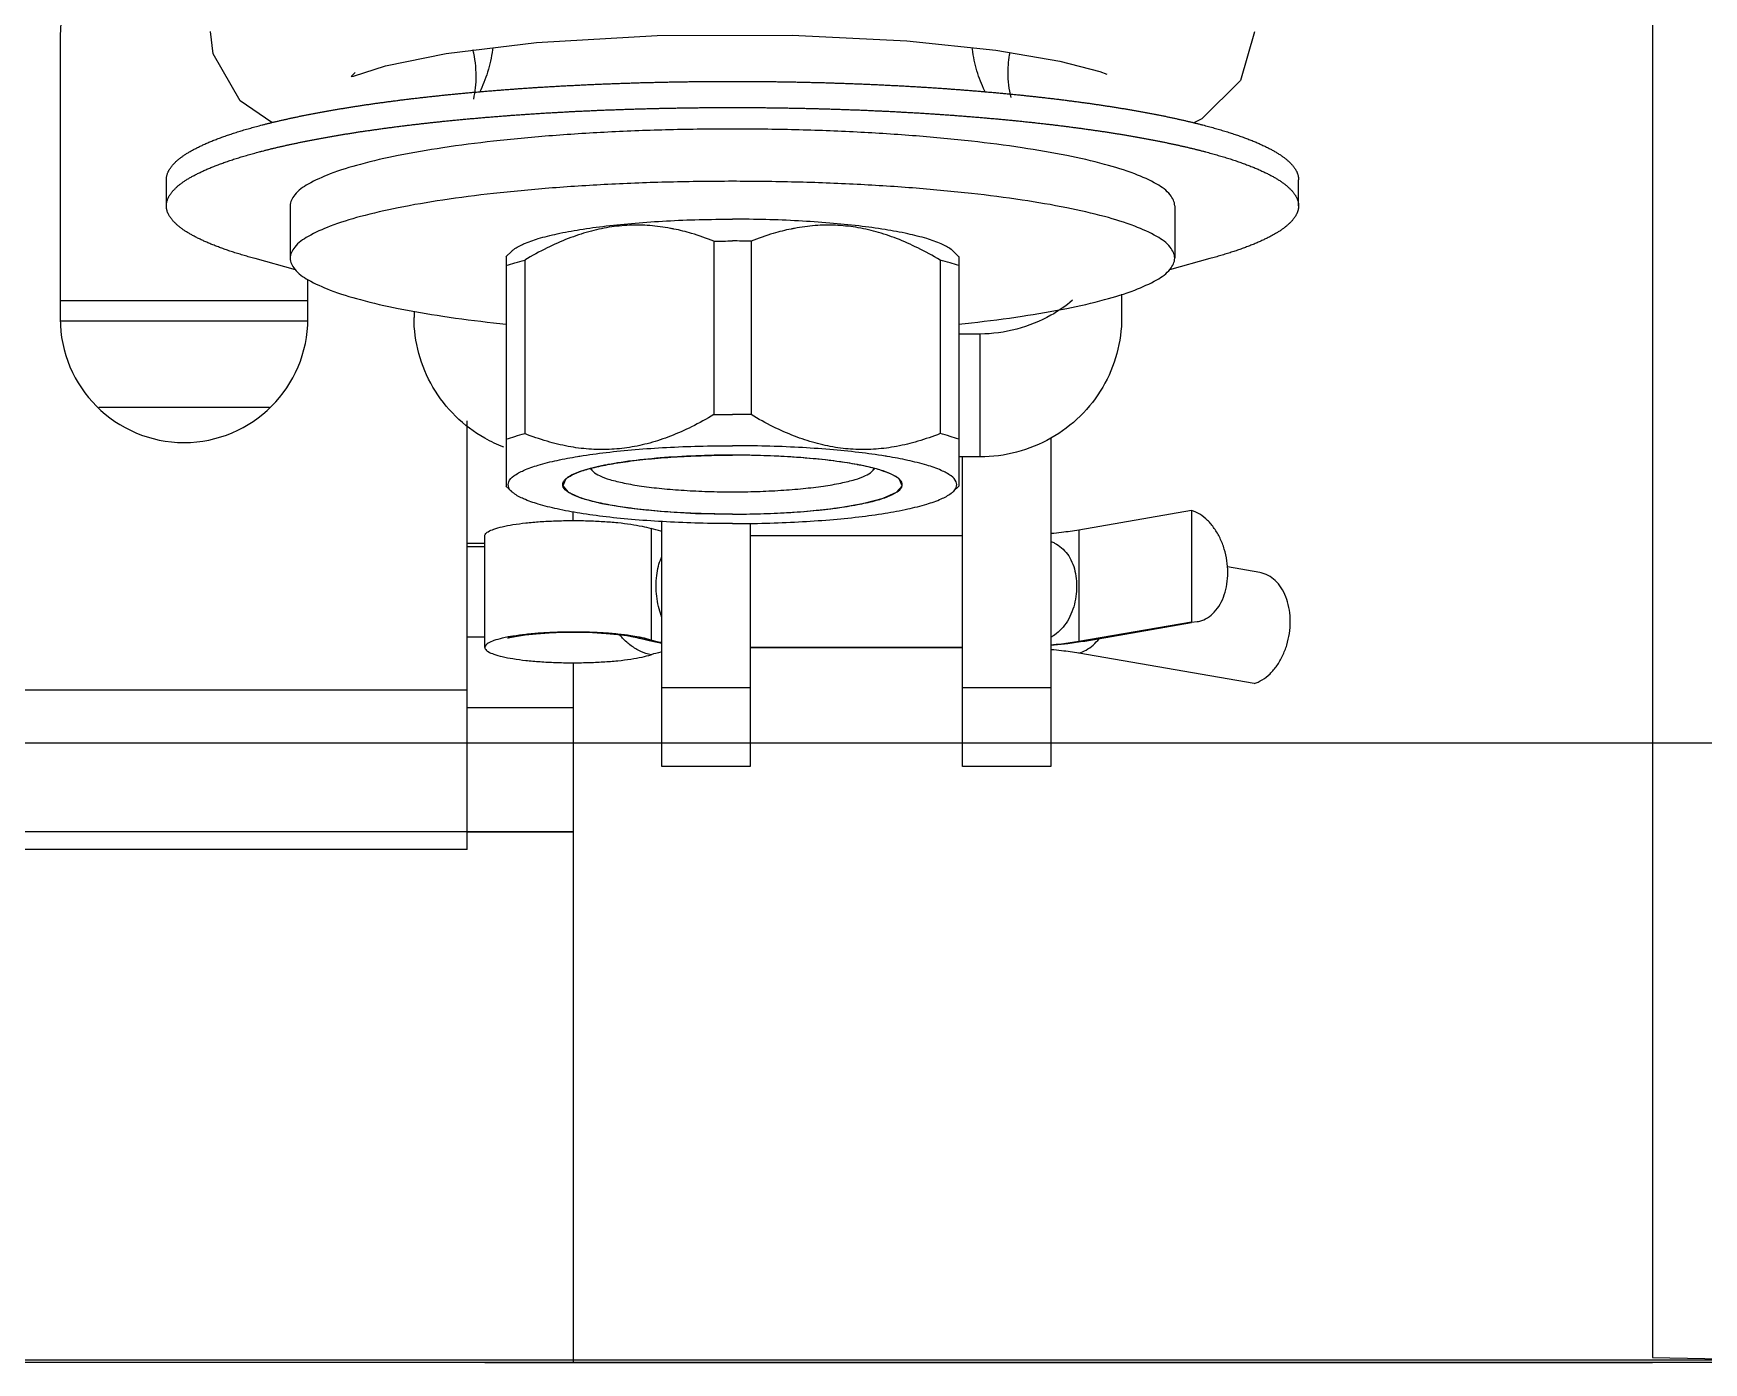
# Model space of a CAD drawing. Header units: millimetres. Extents: x 21899 to 38731, y -5425 to 3612.
# Drawn here: x 34169.64 to 34216.84, y -5410.47 to -5372.9 of the extents above; entities that cross this region are included whole.
import ezdxf

# ---------------------------------------------------------------- set-up
doc = ezdxf.new("R2010")
doc.units = ezdxf.units.MM

msp = doc.modelspace()

# ---------------------------------------------------------------- linework, layer by layer
at = {"color": 7, "linetype": 'Continuous'}
for p, q in [((34215.396, -2795.664), (34215.396, -5410.326)), ((34204.146, -5372.857), (34203.757, -5374.238)), ((34181.302, -5373.475), (34183.861, -5373.166)), ((34194.323, -5373.115), (34196.844, -5373.38)), ((34199.775, -5373.986), (34199.979, -5374.059)), ((34203.757, -5374.238), (34202.666, -5375.321)), ((34176.376, -5375.424), (34175.487, -5374.813)), ((34202.666, -5375.321), (34202.434, -5375.428)), ((34173.396, -5377.777), (34173.396, -5377.039)), ((34205.396, -5377.777), (34205.396, -5377.039)), ((34176.896, -5377.778), (34176.896, -5379.256)), ((34201.896, -5377.778), (34201.896, -5379.256)), ((34188.871, -5378.775), (34188.871, -5383.679)), ((34189.922, -5378.775), (34189.922, -5383.679)), ((34177.045, -5379.582), (34175.902, -5379.27)), ((34183.156, -5379.062), (34182.995, -5379.217)), ((34183.002, -5379.211), (34183.002, -5385.702)), ((34183.527, -5379.31), (34183.527, -5384.215)), ((34195.265, -5379.31), (34195.265, -5384.215)), ((34195.637, -5379.062), (34195.797, -5379.217)), ((34195.791, -5379.211), (34195.791, -5385.702)), ((34202.891, -5379.27), (34201.748, -5379.582)), ((34200.396, -5380.275), (34200.396, -5380.934)), ((34177.396, -5380.467), (34170.396, -5380.467)), ((34180.396, -5380.755), (34180.396, -5380.934)), ((34196.396, -5381.4), (34195.791, -5381.4)), ((34198.396, -5384.345), (34198.396, -5393.62)), ((34196.396, -5384.873), (34195.791, -5384.873)), ((34195.896, -5393.62), (34195.896, -5384.873)), ((34185.459, -5385.287), (34185.372, -5385.203)), ((34193.334, -5385.287), (34193.42, -5385.203)), ((34182.995, -5385.696), (34183.156, -5385.851)), ((34195.797, -5385.696), (34195.637, -5385.851)), ((34184.896, -5386.672), (34184.896, -5386.429)), ((34202.369, -5386.388), (34199.187, -5386.94)), ((34202.369, -5386.388), (34202.369, -5389.539)), ((34187.396, -5393.62), (34187.396, -5386.7)), ((34189.896, -5386.751), (34189.896, -5393.62)), ((34182.396, -5387.417), (34181.896, -5387.417)), ((34182.396, -5390.256), (34182.396, -5387.105)), ((34195.896, -5387.1), (34189.896, -5387.1)), ((34204.301, -5388.14), (34203.383, -5387.981)), ((34202.369, -5389.539), (34199.187, -5390.092)), ((34199.351, -5390.081), (34202.372, -5389.556)), ((34202.369, -5389.539), (34202.533, -5389.528)), ((34187.042, -5390.074), (34186.743, -5389.992)), ((34187.396, -5390.142), (34187.042, -5390.074)), ((34195.896, -5390.256), (34189.896, -5390.256)), ((34189.896, -5390.261), (34195.896, -5390.261)), ((34184.896, -5390.691), (34184.896, -5410.467)), ((34204.137, -5391.281), (34199.187, -5390.421)), ((34184.896, -5391.967), (34181.896, -5391.967)), ((34253.901, -5392.967), (31259.901, -5392.967)), ((34184.896, -5392.967), (34076.896, -5392.967)), ((34189.896, -5393.62), (34187.396, -5393.62)), ((34198.396, -5393.62), (34195.896, -5393.62)), ((34184.896, -5395.467), (34159.896, -5395.467)), ((34181.896, -5395.467), (34184.896, -5395.467)), ((30976.433, -5410.391), (34576.433, -5410.391)), ((34184.896, -5410.467), (34159.896, -5410.467)), ((34182.396, -5410.467), (34215.396, -5410.467)), ((34215.396, -5410.326), (34221.049, -5410.425))]:
    msp.add_line(p, q, dxfattribs=at)
at = {"color": 3, "linetype": 'Continuous'}
for p, q in [((34170.396, -5372.967), (34170.396, -5380.967)), ((34177.396, -5380.967), (34177.396, -5379.862)), ((34181.896, -5395.967), (34181.896, -5383.853)), ((34181.896, -5395.967), (34161.896, -5395.967))]:
    msp.add_line(p, q, dxfattribs=at)
at = {"color": 9, "linetype": 'Continuous'}
for p, q in [((34177.386, -5381.041), (34170.407, -5381.041)), ((34196.396, -5384.873), (34196.396, -5381.4)), ((34176.307, -5383.476), (34171.486, -5383.476)), ((34187.095, -5386.898), (34187.095, -5390.05)), ((34199.187, -5386.94), (34199.187, -5390.092)), ((34182.396, -5387.321), (34181.896, -5387.321)), ((34182.396, -5389.967), (34181.896, -5389.967)), ((34199.187, -5390.092), (34199.351, -5390.081)), ((34181.896, -5391.467), (34161.896, -5391.467)), ((34189.896, -5391.396), (34187.396, -5391.396)), ((34198.396, -5391.396), (34195.896, -5391.396))]:
    msp.add_line(p, q, dxfattribs=at)
at = {"color": 2, "linetype": 'Continuous'}
for p, q in [((34185.872, -5385.091), (34185.859, -5385.094)), ((34186.456, -5384.998), (34186.351, -5385.013)), ((34187.119, -5384.923), (34187.004, -5384.934)), ((34187.843, -5384.868), (34187.724, -5384.876)), ((34188.61, -5384.835), (34188.489, -5384.838)), ((34190.188, -5384.835), (34190.067, -5384.832)), ((34190.959, -5384.869), (34190.838, -5384.862)), ((34191.686, -5384.924), (34191.57, -5384.914)), ((34192.35, -5385), (34192.243, -5384.986)), ((34192.934, -5385.094), (34192.92, -5385.091)), ((34184.746, -5385.45), (34184.737, -5385.457)), ((34185.006, -5385.32), (34184.996, -5385.324)), ((34185.385, -5385.199), (34185.372, -5385.203)), ((34193.421, -5385.203), (34193.408, -5385.199)), ((34193.797, -5385.324), (34193.787, -5385.32)), ((34194.056, -5385.457), (34194.046, -5385.45))]:
    msp.add_line(p, q, dxfattribs=at)
msp.add_line((34251.901, -5410.467), (31261.901, -5410.467))
at = {"color": 7, "linetype": 'Continuous'}
for points in [[(34175.487, -5374.813), (34174.722, -5373.48), (34174.646, -5372.852)], [(34182.619, -5373.316), (34182.612, -5373.368), (34182.601, -5373.448), (34182.588, -5373.528), (34182.573, -5373.608), (34182.557, -5373.687), (34182.539, -5373.765), (34182.519, -5373.843), (34182.498, -5373.92), (34182.476, -5373.996), (34182.452, -5374.071), (34182.427, -5374.145), (34182.4, -5374.219), (34182.372, -5374.291), (34182.343, -5374.362), (34182.313, -5374.432)], [(34183.861, -5373.166), (34187.266, -5372.965), (34191.083, -5372.953), (34194.323, -5373.115)], [(34196.536, -5374.552), (34196.522, -5374.523), (34196.491, -5374.458), (34196.462, -5374.39), (34196.433, -5374.322), (34196.406, -5374.253), (34196.379, -5374.182), (34196.354, -5374.11), (34196.33, -5374.037), (34196.307, -5373.964), (34196.286, -5373.89), (34196.266, -5373.814), (34196.248, -5373.739), (34196.231, -5373.663), (34196.215, -5373.585), (34196.201, -5373.507), (34196.189, -5373.429), (34196.178, -5373.35), (34196.173, -5373.309)], [(34178.731, -5374.01), (34178.619, -5374.123), (34178.685, -5374.112), (34179.586, -5373.821), (34181.302, -5373.475)], [(34196.844, -5373.38), (34198.649, -5373.689), (34199.775, -5373.986)], [(34182.313, -5374.432), (34182.282, -5374.5), (34182.257, -5374.552)], [(34183.062, -5389.987), (34183.047, -5389.993), (34183.069, -5389.986), (34183.153, -5389.966), (34183.307, -5389.936), (34183.54, -5389.902), (34183.848, -5389.87), (34184.213, -5389.844), (34184.615, -5389.83), (34185.033, -5389.828), (34185.443, -5389.838), (34185.825, -5389.86), (34186.156, -5389.89), (34186.411, -5389.924), (34186.588, -5389.955), (34186.696, -5389.979), (34186.743, -5389.992)], [(34199.351, -5390.081), (34198.873, -5390.151), (34198.396, -5390.2)]]:
    msp.add_lwpolyline(points, dxfattribs=at)
at = {"color": 2, "linetype": 'Continuous'}
for points in [[(34185.859, -5385.094), (34185.781, -5385.109), (34185.694, -5385.126), (34185.61, -5385.145), (34185.539, -5385.161), (34185.461, -5385.18), (34185.385, -5385.199)], [(34186.351, -5385.013), (34186.248, -5385.028), (34186.148, -5385.043), (34186.063, -5385.057), (34185.968, -5385.074), (34185.872, -5385.091)], [(34187.004, -5384.934), (34186.889, -5384.946), (34186.776, -5384.959), (34186.678, -5384.97), (34186.569, -5384.983), (34186.456, -5384.998)], [(34187.724, -5384.876), (34187.599, -5384.884), (34187.475, -5384.893), (34187.353, -5384.903), (34187.247, -5384.912), (34187.119, -5384.923)], [(34188.489, -5384.838), (34188.358, -5384.843), (34188.227, -5384.849), (34188.098, -5384.855), (34187.969, -5384.861), (34187.843, -5384.868)], [(34189.396, -5384.823), (34189.279, -5384.824), (34189.145, -5384.825), (34189.011, -5384.826), (34188.878, -5384.828), (34188.745, -5384.831), (34188.61, -5384.835)], [(34190.067, -5384.832), (34189.934, -5384.829), (34189.801, -5384.826), (34189.667, -5384.825), (34189.533, -5384.824), (34189.396, -5384.823)], [(34190.838, -5384.862), (34190.709, -5384.855), (34190.58, -5384.849), (34190.45, -5384.844), (34190.318, -5384.839), (34190.188, -5384.835)], [(34191.57, -5384.914), (34191.449, -5384.904), (34191.327, -5384.894), (34191.204, -5384.885), (34191.095, -5384.877), (34190.959, -5384.869)], [(34192.243, -5384.986), (34192.134, -5384.972), (34192.023, -5384.959), (34191.924, -5384.948), (34191.809, -5384.936), (34191.686, -5384.924)], [(34192.92, -5385.091), (34192.84, -5385.076), (34192.745, -5385.06), (34192.647, -5385.044), (34192.56, -5385.03), (34192.458, -5385.015), (34192.35, -5385)], [(34193.408, -5385.199), (34193.343, -5385.182), (34193.265, -5385.163), (34193.184, -5385.145), (34193.111, -5385.129), (34193.024, -5385.111), (34192.934, -5385.094)], [(34184.675, -5385.507), (34184.599, -5385.687), (34184.752, -5385.868), (34185.129, -5386.039), (34185.7, -5386.189), (34186.457, -5386.316), (34187.356, -5386.411), (34188.353, -5386.471), (34189.396, -5386.49)], [(34184.737, -5385.457), (34184.729, -5385.462), (34184.717, -5385.471), (34184.706, -5385.479), (34184.696, -5385.488), (34184.686, -5385.497), (34184.675, -5385.507)], [(34184.996, -5385.324), (34184.951, -5385.343), (34184.902, -5385.364), (34184.862, -5385.383), (34184.82, -5385.406), (34184.781, -5385.428), (34184.746, -5385.45)], [(34185.372, -5385.203), (34185.309, -5385.22), (34185.24, -5385.24), (34185.183, -5385.258), (34185.12, -5385.278), (34185.061, -5385.299), (34185.006, -5385.32)], [(34189.396, -5386.49), (34190.427, -5386.471), (34191.425, -5386.412), (34192.325, -5386.317), (34193.073, -5386.193), (34193.658, -5386.041), (34194.037, -5385.87), (34194.193, -5385.689), (34194.118, -5385.507)], [(34193.787, -5385.32), (34193.738, -5385.302), (34193.679, -5385.281), (34193.625, -5385.263), (34193.56, -5385.242), (34193.492, -5385.222), (34193.421, -5385.203)], [(34194.046, -5385.45), (34194.016, -5385.43), (34193.978, -5385.408), (34193.941, -5385.389), (34193.896, -5385.367), (34193.848, -5385.345), (34193.797, -5385.324)], [(34194.118, -5385.507), (34194.112, -5385.501), (34194.102, -5385.493), (34194.092, -5385.484), (34194.082, -5385.476), (34194.07, -5385.467), (34194.056, -5385.457)]]:
    msp.add_lwpolyline(points, dxfattribs=at)
at = {"color": 3, "linetype": 'Continuous'}
for centre, start, end in [((34173.896, -5372.967), 86.0345, 180), ((34173.896, -5380.967), 180, 0)]:
    msp.add_arc(centre, 3.5, start, end, dxfattribs=at)
at = {"color": 9, "linetype": 'Continuous'}
for points, start_tangent, end_tangent in [([(34182.153, -5374.113), (34182.061, -5373.371)], (0, 1), (-0.261924, 0.965089)), ([(34197.186, -5374.01), (34197.242, -5373.445)], (0, 1), (0.203604, 0.979053)), ([(34182.085, -5374.761), (34182.153, -5374.113)], (0.205178, 0.978725), (0, 1)), ([(34197.272, -5374.714), (34197.186, -5374.01)], (-0.238594, 0.971119), (0, 1)), ([(34187.095, -5390.463), (34186.804, -5390.369), (34186.532, -5390.209), (34186.292, -5389.992), (34186.216, -5389.903)], (-0.97975, 0.200225), (-0.622946, 0.782265)), ([(34186.813, -5390.012), (34186.804, -5390.01), (34186.743, -5389.992)], (-0.968962, 0.247209), (-0.952125, 0.305708)), ([(34187.095, -5390.05), (34186.813, -5390.012)], (-0.999865, 0.016443), (-0.968962, 0.247209)), ([(34199.187, -5390.421), (34199.392, -5390.331), (34199.587, -5390.19), (34199.761, -5390.01)], (0.954895, 0.296944), (0.632495, 0.774565))]:
    msp.add_spline(points, degree=3, dxfattribs=dict(at, start_tangent=start_tangent, end_tangent=end_tangent))
at = {"color": 7, "linetype": 'Continuous'}
for points, start_tangent, end_tangent in [([(34177.479, -5375.185), (34177.579, -5375.166), (34177.681, -5375.146), (34177.783, -5375.128), (34177.886, -5375.109), (34177.99, -5375.09), (34178.096, -5375.072), (34178.202, -5375.054), (34178.309, -5375.036), (34178.417, -5375.018), (34178.526, -5375), (34178.636, -5374.982), (34178.747, -5374.965), (34178.859, -5374.948), (34178.972, -5374.931), (34179.086, -5374.914), (34179.201, -5374.897), (34179.316, -5374.881), (34179.433, -5374.865), (34179.55, -5374.849), (34179.668, -5374.833), (34179.787, -5374.817), (34179.907, -5374.802), (34180.028, -5374.786), (34180.149, -5374.771), (34180.272, -5374.756), (34180.395, -5374.742), (34180.519, -5374.727), (34180.643, -5374.713), (34180.769, -5374.699), (34180.895, -5374.685), (34181.022, -5374.671), (34181.149, -5374.658), (34181.278, -5374.645), (34181.407, -5374.631), (34181.537, -5374.619), (34181.667, -5374.606), (34181.798, -5374.594), (34181.93, -5374.581), (34182.063, -5374.569), (34182.196, -5374.558), (34182.329, -5374.546), (34182.464, -5374.535), (34182.599, -5374.524), (34182.734, -5374.513), (34182.87, -5374.502), (34183.007, -5374.491), (34183.144, -5374.481), (34183.282, -5374.471), (34183.42, -5374.461), (34183.559, -5374.452), (34183.698, -5374.442), (34183.838, -5374.433), (34183.978, -5374.424), (34184.119, -5374.416), (34184.261, -5374.407), (34184.402, -5374.399), (34184.544, -5374.391), (34184.687, -5374.383), (34184.83, -5374.376), (34184.973, -5374.369), (34185.117, -5374.362), (34185.261, -5374.355), (34185.406, -5374.348), (34185.55, -5374.342), (34185.696, -5374.336), (34185.841, -5374.33), (34185.987, -5374.324), (34186.133, -5374.319), (34186.279, -5374.314), (34186.426, -5374.309), (34186.573, -5374.304), (34186.72, -5374.299), (34186.868, -5374.295), (34187.015, -5374.291), (34187.163, -5374.288), (34187.311, -5374.284), (34187.459, -5374.281), (34187.608, -5374.278), (34187.756, -5374.275), (34187.905, -5374.272), (34188.053, -5374.27), (34188.202, -5374.268), (34188.351, -5374.266), (34188.501, -5374.265), (34188.65, -5374.263), (34188.799, -5374.262), (34188.948, -5374.261), (34189.098, -5374.261), (34189.247, -5374.26), (34189.396, -5374.26), (34189.546, -5374.26), (34189.695, -5374.261), (34189.844, -5374.261), (34189.994, -5374.262), (34190.143, -5374.263), (34190.292, -5374.265), (34190.441, -5374.266), (34190.59, -5374.268), (34190.739, -5374.27), (34190.888, -5374.272), (34191.037, -5374.275), (34191.185, -5374.278), (34191.334, -5374.281), (34191.482, -5374.284), (34191.63, -5374.288), (34191.778, -5374.291), (34191.925, -5374.295), (34192.073, -5374.299), (34192.22, -5374.304), (34192.367, -5374.309), (34192.513, -5374.314), (34192.66, -5374.319), (34192.806, -5374.324), (34192.952, -5374.33), (34193.097, -5374.336), (34193.242, -5374.342), (34193.387, -5374.348), (34193.532, -5374.355), (34193.676, -5374.362), (34193.819, -5374.369), (34193.963, -5374.376), (34194.106, -5374.383), (34194.248, -5374.391), (34194.39, -5374.399), (34194.532, -5374.407), (34194.673, -5374.416), (34194.814, -5374.424), (34194.955, -5374.433), (34195.094, -5374.442), (34195.234, -5374.452), (34195.373, -5374.461), (34195.511, -5374.471), (34195.649, -5374.481), (34195.786, -5374.491), (34195.923, -5374.502), (34196.059, -5374.513), (34196.194, -5374.524), (34196.329, -5374.535), (34196.463, -5374.546), (34196.597, -5374.558), (34196.73, -5374.569), (34196.863, -5374.581), (34196.994, -5374.594), (34197.126, -5374.606), (34197.256, -5374.619), (34197.386, -5374.631), (34197.515, -5374.645), (34197.643, -5374.658), (34197.771, -5374.671), (34197.898, -5374.685), (34198.024, -5374.699), (34198.149, -5374.713), (34198.274, -5374.727), (34198.398, -5374.742), (34198.521, -5374.756), (34198.643, -5374.771), (34198.765, -5374.786), (34198.886, -5374.802), (34199.005, -5374.817), (34199.124, -5374.833), (34199.243, -5374.849), (34199.36, -5374.865), (34199.476, -5374.881), (34199.592, -5374.897), (34199.707, -5374.914), (34199.82, -5374.931), (34199.933, -5374.948), (34200.045, -5374.965), (34200.156, -5374.982), (34200.266, -5375), (34200.375, -5375.018), (34200.484, -5375.036), (34200.591, -5375.054), (34200.697, -5375.072), (34200.802, -5375.09), (34200.907, -5375.109), (34201.01, -5375.128), (34201.112, -5375.146), (34201.213, -5375.166), (34201.314, -5375.185), (34201.413, -5375.204), (34201.511, -5375.224), (34201.608, -5375.243), (34201.704, -5375.263), (34201.799, -5375.283), (34201.893, -5375.304), (34201.985, -5375.324), (34202.077, -5375.344)], (0.981727, 0.190292), (0.975468, -0.220142)), ([(34173.396, -5377.039), (34173.396, -5377.032), (34173.397, -5377.006), (34173.4, -5376.98), (34173.404, -5376.955), (34173.409, -5376.929), (34173.416, -5376.903), (34173.424, -5376.877), (34173.433, -5376.851), (34173.444, -5376.825), (34173.456, -5376.799), (34173.469, -5376.773), (34173.484, -5376.748), (34173.501, -5376.722), (34173.519, -5376.696), (34173.538, -5376.67), (34173.558, -5376.645), (34173.58, -5376.619), (34173.603, -5376.593), (34173.628, -5376.568), (34173.654, -5376.542), (34173.681, -5376.517), (34173.71, -5376.491), (34173.74, -5376.466), (34173.772, -5376.44), (34173.805, -5376.415), (34173.839, -5376.39), (34173.874, -5376.365), (34173.911, -5376.34), (34173.949, -5376.314), (34173.989, -5376.289), (34174.03, -5376.265), (34174.072, -5376.24), (34174.116, -5376.215), (34174.161, -5376.19), (34174.207, -5376.165), (34174.255, -5376.141), (34174.304, -5376.116), (34174.354, -5376.092), (34174.406, -5376.068), (34174.458, -5376.043), (34174.513, -5376.019), (34174.568, -5375.995), (34174.625, -5375.971), (34174.683, -5375.947), (34174.742, -5375.923), (34174.803, -5375.9), (34174.865, -5375.876), (34174.928, -5375.853), (34174.992, -5375.829), (34175.058, -5375.806), (34175.125, -5375.783), (34175.193, -5375.76), (34175.262, -5375.737), (34175.333, -5375.714), (34175.405, -5375.691), (34175.478, -5375.668), (34175.552, -5375.646), (34175.628, -5375.623), (34175.704, -5375.601), (34175.782, -5375.579), (34175.861, -5375.557), (34175.942, -5375.535), (34176.023, -5375.513), (34176.106, -5375.492), (34176.189, -5375.47), (34176.274, -5375.449), (34176.36, -5375.428), (34176.447, -5375.407), (34176.536, -5375.386), (34176.625, -5375.365), (34176.716, -5375.344), (34176.807, -5375.324), (34176.9, -5375.304), (34176.994, -5375.283), (34177.089, -5375.263), (34177.185, -5375.243), (34177.282, -5375.224), (34177.38, -5375.204), (34177.479, -5375.185)], (-0.000005, 1), (0.981727, 0.190292)), ([(34177.479, -5375.923), (34177.579, -5375.904), (34177.681, -5375.885), (34177.783, -5375.866), (34177.886, -5375.847), (34177.99, -5375.829), (34178.096, -5375.81), (34178.202, -5375.792), (34178.309, -5375.774), (34178.417, -5375.756), (34178.526, -5375.739), (34178.636, -5375.721), (34178.747, -5375.704), (34178.859, -5375.686), (34178.972, -5375.669), (34179.086, -5375.653), (34179.201, -5375.636), (34179.316, -5375.62), (34179.433, -5375.603), (34179.55, -5375.587), (34179.668, -5375.571), (34179.787, -5375.556), (34179.907, -5375.54), (34180.028, -5375.525), (34180.149, -5375.51), (34180.272, -5375.495), (34180.395, -5375.48), (34180.519, -5375.466), (34180.643, -5375.452), (34180.769, -5375.437), (34180.895, -5375.424), (34181.022, -5375.41), (34181.149, -5375.396), (34181.278, -5375.383), (34181.407, -5375.37), (34181.537, -5375.357), (34181.667, -5375.345), (34181.798, -5375.332), (34181.93, -5375.32), (34182.063, -5375.308), (34182.196, -5375.296), (34182.329, -5375.285), (34182.464, -5375.273), (34182.599, -5375.262), (34182.734, -5375.251), (34182.87, -5375.241), (34183.007, -5375.23), (34183.144, -5375.22), (34183.282, -5375.21), (34183.42, -5375.2), (34183.559, -5375.19), (34183.698, -5375.181), (34183.838, -5375.172), (34183.978, -5375.163), (34184.119, -5375.154), (34184.261, -5375.146), (34184.402, -5375.138), (34184.544, -5375.13), (34184.687, -5375.122), (34184.83, -5375.114), (34184.973, -5375.107), (34185.117, -5375.1), (34185.261, -5375.093), (34185.406, -5375.087), (34185.55, -5375.08), (34185.696, -5375.074), (34185.841, -5375.068), (34185.987, -5375.063), (34186.133, -5375.057), (34186.279, -5375.052), (34186.426, -5375.047), (34186.573, -5375.043), (34186.72, -5375.038), (34186.868, -5375.034), (34187.015, -5375.03), (34187.163, -5375.026), (34187.311, -5375.023), (34187.459, -5375.019), (34187.608, -5375.016), (34187.756, -5375.014), (34187.905, -5375.011), (34188.053, -5375.009), (34188.202, -5375.007), (34188.351, -5375.005), (34188.501, -5375.003), (34188.65, -5375.002), (34188.799, -5375.001), (34188.948, -5375), (34189.098, -5374.999), (34189.247, -5374.999), (34189.396, -5374.999), (34189.546, -5374.999), (34189.695, -5374.999), (34189.844, -5375), (34189.994, -5375.001), (34190.143, -5375.002), (34190.292, -5375.003), (34190.441, -5375.005), (34190.59, -5375.007), (34190.739, -5375.009), (34190.888, -5375.011), (34191.037, -5375.014), (34191.185, -5375.016), (34191.334, -5375.019), (34191.482, -5375.023), (34191.63, -5375.026), (34191.778, -5375.03), (34191.925, -5375.034), (34192.073, -5375.038), (34192.22, -5375.043), (34192.367, -5375.047), (34192.513, -5375.052), (34192.66, -5375.057), (34192.806, -5375.063), (34192.952, -5375.068), (34193.097, -5375.074), (34193.242, -5375.08), (34193.387, -5375.087), (34193.532, -5375.093), (34193.676, -5375.1), (34193.819, -5375.107), (34193.963, -5375.114), (34194.106, -5375.122), (34194.248, -5375.13), (34194.39, -5375.138), (34194.532, -5375.146), (34194.673, -5375.154), (34194.814, -5375.163), (34194.955, -5375.172), (34195.094, -5375.181), (34195.234, -5375.19), (34195.373, -5375.2), (34195.511, -5375.21), (34195.649, -5375.22), (34195.786, -5375.23), (34195.923, -5375.241), (34196.059, -5375.251), (34196.194, -5375.262), (34196.329, -5375.273), (34196.463, -5375.285), (34196.597, -5375.296), (34196.73, -5375.308), (34196.863, -5375.32), (34196.994, -5375.332), (34197.126, -5375.345), (34197.256, -5375.357), (34197.386, -5375.37), (34197.515, -5375.383), (34197.643, -5375.396), (34197.771, -5375.41), (34197.898, -5375.424), (34198.024, -5375.437), (34198.149, -5375.452), (34198.274, -5375.466), (34198.398, -5375.48), (34198.521, -5375.495), (34198.643, -5375.51), (34198.765, -5375.525), (34198.886, -5375.54), (34199.005, -5375.556), (34199.124, -5375.571), (34199.243, -5375.587), (34199.36, -5375.603), (34199.476, -5375.62), (34199.592, -5375.636), (34199.707, -5375.653), (34199.82, -5375.669), (34199.933, -5375.686), (34200.045, -5375.704), (34200.156, -5375.721), (34200.266, -5375.739), (34200.375, -5375.756), (34200.484, -5375.774), (34200.591, -5375.792), (34200.697, -5375.81), (34200.802, -5375.829), (34200.907, -5375.847), (34201.01, -5375.866), (34201.112, -5375.885), (34201.213, -5375.904), (34201.314, -5375.923), (34201.413, -5375.943), (34201.511, -5375.962), (34201.608, -5375.982), (34201.704, -5376.002), (34201.799, -5376.022), (34201.893, -5376.042), (34201.985, -5376.062), (34202.077, -5376.083)], (0.981727, 0.190292), (0.975468, -0.220142)), ([(34189.396, -5375.608), (34187.617, -5375.63), (34185.875, -5375.696), (34184.204, -5375.804), (34182.638, -5375.952), (34181.211, -5376.138), (34179.949, -5376.357), (34178.881, -5376.605), (34178.026, -5376.877), (34177.403, -5377.167)], (-1, 0), (-0.867308, -0.497772)), ([(34197.582, -5376.138), (34196.154, -5375.952), (34194.589, -5375.804), (34192.918, -5375.696), (34191.175, -5375.63), (34189.396, -5375.608)], (-0.988886, 0.148678), (-1, 0)), ([(34202.077, -5375.344), (34202.168, -5375.365), (34202.257, -5375.386), (34202.345, -5375.407), (34202.432, -5375.428), (34202.518, -5375.449), (34202.603, -5375.47), (34202.687, -5375.492), (34202.77, -5375.513), (34202.851, -5375.535), (34202.931, -5375.557), (34203.01, -5375.579), (34203.088, -5375.601), (34203.165, -5375.623), (34203.241, -5375.646), (34203.315, -5375.668), (34203.388, -5375.691), (34203.46, -5375.714), (34203.53, -5375.737), (34203.6, -5375.76), (34203.668, -5375.783), (34203.735, -5375.806), (34203.8, -5375.829), (34203.865, -5375.853), (34203.928, -5375.876), (34203.99, -5375.9), (34204.051, -5375.923), (34204.11, -5375.947), (34204.168, -5375.971), (34204.225, -5375.995), (34204.28, -5376.019), (34204.334, -5376.043), (34204.387, -5376.068), (34204.439, -5376.092), (34204.489, -5376.116), (34204.538, -5376.141), (34204.586, -5376.165), (34204.632, -5376.19), (34204.677, -5376.215), (34204.72, -5376.24), (34204.763, -5376.265), (34204.804, -5376.289), (34204.843, -5376.314), (34204.882, -5376.34), (34204.918, -5376.365), (34204.954, -5376.39), (34204.988, -5376.415), (34205.021, -5376.44), (34205.053, -5376.466), (34205.083, -5376.491), (34205.111, -5376.517), (34205.139, -5376.542), (34205.165, -5376.568), (34205.189, -5376.593), (34205.213, -5376.619), (34205.235, -5376.645), (34205.255, -5376.67), (34205.274, -5376.696), (34205.292, -5376.722), (34205.308, -5376.748), (34205.323, -5376.773), (34205.337, -5376.799), (34205.349, -5376.825), (34205.36, -5376.851), (34205.369, -5376.877), (34205.377, -5376.903), (34205.384, -5376.929), (34205.389, -5376.955), (34205.393, -5376.98), (34205.395, -5377.006), (34205.396, -5377.032), (34205.396, -5377.039)], (0.975468, -0.220142), (-0.000005, -1)), ([(34173.396, -5377.777), (34173.396, -5377.771), (34173.397, -5377.745), (34173.4, -5377.719), (34173.404, -5377.693), (34173.409, -5377.667), (34173.416, -5377.641), (34173.424, -5377.615), (34173.433, -5377.589), (34173.444, -5377.564), (34173.456, -5377.538), (34173.469, -5377.512), (34173.484, -5377.486), (34173.501, -5377.46), (34173.519, -5377.435), (34173.538, -5377.409), (34173.558, -5377.383), (34173.58, -5377.358), (34173.603, -5377.332), (34173.628, -5377.306), (34173.654, -5377.281), (34173.681, -5377.255), (34173.71, -5377.23), (34173.74, -5377.204), (34173.772, -5377.179), (34173.805, -5377.154), (34173.839, -5377.128), (34173.874, -5377.103), (34173.911, -5377.078), (34173.949, -5377.053), (34173.989, -5377.028), (34174.03, -5377.003), (34174.072, -5376.978), (34174.116, -5376.953), (34174.161, -5376.929), (34174.207, -5376.904), (34174.255, -5376.879), (34174.304, -5376.855), (34174.354, -5376.831), (34174.406, -5376.806), (34174.458, -5376.782), (34174.513, -5376.758), (34174.568, -5376.734), (34174.625, -5376.71), (34174.683, -5376.686), (34174.742, -5376.662), (34174.803, -5376.638), (34174.865, -5376.615), (34174.928, -5376.591), (34174.992, -5376.568), (34175.058, -5376.544), (34175.125, -5376.521), (34175.193, -5376.498), (34175.262, -5376.475), (34175.333, -5376.452), (34175.405, -5376.43), (34175.478, -5376.407), (34175.552, -5376.384), (34175.628, -5376.362), (34175.704, -5376.34), (34175.782, -5376.318), (34175.861, -5376.296), (34175.942, -5376.274), (34176.023, -5376.252), (34176.106, -5376.23), (34176.189, -5376.209), (34176.274, -5376.188), (34176.36, -5376.166), (34176.447, -5376.145), (34176.536, -5376.124), (34176.625, -5376.104), (34176.716, -5376.083), (34176.807, -5376.062), (34176.9, -5376.042), (34176.994, -5376.022), (34177.089, -5376.002), (34177.185, -5375.982), (34177.282, -5375.962), (34177.38, -5375.943), (34177.479, -5375.923)], (-0.000005, 1), (0.981727, 0.190292)), ([(34201.896, -5377.778), (34201.769, -5377.47), (34201.39, -5377.167), (34200.767, -5376.877), (34199.912, -5376.605), (34198.843, -5376.357), (34197.582, -5376.138)], (0, 1), (-0.988886, 0.148678)), ([(34202.077, -5376.083), (34202.168, -5376.104), (34202.257, -5376.124), (34202.345, -5376.145), (34202.432, -5376.166), (34202.518, -5376.188), (34202.603, -5376.209), (34202.687, -5376.23), (34202.77, -5376.252), (34202.851, -5376.274), (34202.931, -5376.296), (34203.01, -5376.318), (34203.088, -5376.34), (34203.165, -5376.362), (34203.241, -5376.384), (34203.315, -5376.407), (34203.388, -5376.43), (34203.46, -5376.452), (34203.53, -5376.475), (34203.6, -5376.498), (34203.668, -5376.521), (34203.735, -5376.544), (34203.8, -5376.568), (34203.865, -5376.591), (34203.928, -5376.615), (34203.99, -5376.638), (34204.051, -5376.662), (34204.11, -5376.686), (34204.168, -5376.71), (34204.225, -5376.734), (34204.28, -5376.758), (34204.334, -5376.782), (34204.387, -5376.806), (34204.439, -5376.831), (34204.489, -5376.855), (34204.538, -5376.879), (34204.586, -5376.904), (34204.632, -5376.929), (34204.677, -5376.953), (34204.72, -5376.978), (34204.763, -5377.003), (34204.804, -5377.028), (34204.843, -5377.053), (34204.882, -5377.078), (34204.918, -5377.103), (34204.954, -5377.128), (34204.988, -5377.154), (34205.021, -5377.179), (34205.053, -5377.204), (34205.083, -5377.23), (34205.111, -5377.255), (34205.139, -5377.281), (34205.165, -5377.306), (34205.189, -5377.332), (34205.213, -5377.358), (34205.235, -5377.383), (34205.255, -5377.409), (34205.274, -5377.435), (34205.292, -5377.46), (34205.308, -5377.486), (34205.323, -5377.512), (34205.337, -5377.538), (34205.349, -5377.564), (34205.36, -5377.589), (34205.369, -5377.615), (34205.377, -5377.641), (34205.384, -5377.667), (34205.389, -5377.693), (34205.393, -5377.719), (34205.395, -5377.745), (34205.396, -5377.771), (34205.396, -5377.777)], (0.975468, -0.220142), (-0.000005, -1)), ([(34189.396, -5377.085), (34187.617, -5377.107), (34185.875, -5377.173), (34184.204, -5377.281), (34182.638, -5377.43), (34181.211, -5377.615), (34179.949, -5377.834), (34178.881, -5378.082), (34178.026, -5378.354), (34177.403, -5378.644), (34177.024, -5378.947), (34176.896, -5379.256)], (-1, 0), (0, -1)), ([(34201.896, -5379.256), (34201.769, -5378.947), (34201.39, -5378.644), (34200.767, -5378.354), (34199.912, -5378.082), (34198.843, -5377.834), (34197.582, -5377.615), (34196.154, -5377.43), (34194.589, -5377.281), (34192.918, -5377.173), (34191.175, -5377.107), (34189.396, -5377.085)], (0, 1), (-1, 0)), ([(34177.403, -5377.167), (34177.024, -5377.47), (34176.896, -5377.778)], (-0.867308, -0.497772), (0, -1)), ([(34175.902, -5379.27), (34175.822, -5379.248), (34175.744, -5379.226), (34175.667, -5379.204), (34175.591, -5379.182), (34175.516, -5379.159), (34175.442, -5379.137), (34175.369, -5379.114), (34175.298, -5379.091), (34175.228, -5379.068), (34175.159, -5379.045), (34175.092, -5379.022), (34175.026, -5378.999), (34174.96, -5378.975), (34174.897, -5378.952), (34174.834, -5378.928), (34174.773, -5378.905), (34174.713, -5378.881), (34174.654, -5378.857), (34174.597, -5378.833), (34174.541, -5378.809), (34174.486, -5378.785), (34174.432, -5378.761), (34174.38, -5378.736), (34174.329, -5378.712), (34174.28, -5378.688), (34174.231, -5378.663), (34174.184, -5378.638), (34174.139, -5378.614), (34174.094, -5378.589), (34174.051, -5378.564), (34174.01, -5378.539), (34173.969, -5378.514), (34173.931, -5378.489), (34173.893, -5378.464), (34173.857, -5378.439), (34173.822, -5378.414), (34173.788, -5378.388), (34173.756, -5378.363), (34173.725, -5378.338), (34173.696, -5378.312), (34173.668, -5378.287), (34173.641, -5378.261), (34173.616, -5378.236), (34173.592, -5378.21), (34173.569, -5378.184), (34173.548, -5378.159), (34173.528, -5378.133), (34173.51, -5378.107), (34173.493, -5378.082), (34173.477, -5378.056), (34173.463, -5378.03), (34173.45, -5378.004), (34173.438, -5377.978), (34173.428, -5377.952), (34173.419, -5377.926), (34173.412, -5377.901), (34173.406, -5377.875), (34173.402, -5377.849), (34173.398, -5377.823), (34173.397, -5377.797), (34173.396, -5377.777)], (-0.964802, 0.262979), (-0.000005, 1)), ([(34205.396, -5377.777), (34205.396, -5377.797), (34205.394, -5377.823), (34205.391, -5377.849), (34205.387, -5377.875), (34205.381, -5377.901), (34205.373, -5377.926), (34205.365, -5377.952), (34205.354, -5377.978), (34205.343, -5378.004), (34205.33, -5378.03), (34205.316, -5378.056), (34205.3, -5378.082), (34205.283, -5378.107), (34205.265, -5378.133), (34205.245, -5378.159), (34205.224, -5378.184), (34205.201, -5378.21), (34205.177, -5378.236), (34205.152, -5378.261), (34205.125, -5378.287), (34205.097, -5378.312), (34205.067, -5378.338), (34205.037, -5378.363), (34205.004, -5378.388), (34204.971, -5378.414), (34204.936, -5378.439), (34204.9, -5378.464), (34204.862, -5378.489), (34204.823, -5378.514), (34204.783, -5378.539), (34204.741, -5378.564), (34204.698, -5378.589), (34204.654, -5378.614), (34204.608, -5378.638), (34204.561, -5378.663), (34204.513, -5378.688), (34204.463, -5378.712), (34204.413, -5378.736), (34204.36, -5378.761), (34204.307, -5378.785), (34204.252, -5378.809), (34204.196, -5378.833), (34204.138, -5378.857), (34204.08, -5378.881), (34204.02, -5378.905), (34203.959, -5378.928), (34203.896, -5378.952), (34203.832, -5378.975), (34203.767, -5378.999), (34203.701, -5379.022), (34203.633, -5379.045), (34203.565, -5379.068), (34203.494, -5379.091), (34203.423, -5379.114), (34203.351, -5379.137), (34203.277, -5379.159), (34203.202, -5379.182), (34203.126, -5379.204), (34203.049, -5379.226), (34202.97, -5379.248), (34202.891, -5379.27)], (-0.000005, -1), (-0.964802, -0.262979)), ([(34183.155, -5379.06), (34183.215, -5379.011), (34183.495, -5378.853), (34183.906, -5378.705), (34184.44, -5378.569), (34185.084, -5378.449), (34185.825, -5378.346), (34186.646, -5378.264), (34187.528, -5378.204), (34188.451, -5378.167), (34189.396, -5378.155)], (0.732854, 0.680386), (1, 0)), ([(34187.742, -5378.433), (34187.643, -5378.414), (34187.06, -5378.337), (34186.485, -5378.328), (34185.913, -5378.385), (34185.338, -5378.51), (34184.755, -5378.703), (34184.156, -5378.968), (34183.527, -5379.31)], (-0.979647, 0.200728), (-0.859623, -0.510929)), ([(34188.871, -5378.775), (34188.242, -5378.558), (34187.742, -5378.433)], (-0.930436, 0.366454), (-0.979647, 0.200728)), ([(34195.638, -5379.06), (34195.577, -5379.011), (34195.298, -5378.853), (34194.887, -5378.705), (34194.353, -5378.569), (34193.709, -5378.449), (34192.968, -5378.346), (34192.147, -5378.264), (34191.265, -5378.204), (34190.341, -5378.167), (34189.396, -5378.155)], (-0.732854, 0.680386), (-1, 0)), ([(34191.051, -5378.433), (34190.551, -5378.558), (34189.922, -5378.775)], (-0.979646, -0.200735), (-0.930436, -0.366454)), ([(34195.265, -5379.31), (34194.637, -5378.968), (34194.037, -5378.703), (34193.454, -5378.51), (34192.88, -5378.385), (34192.307, -5378.328), (34191.733, -5378.337), (34191.15, -5378.414), (34191.051, -5378.433)], (-0.859623, 0.510929), (-0.979646, -0.200735)), ([(34188.871, -5378.775), (34189.133, -5378.772), (34189.396, -5378.771)], (0.999917, 0.01289), (1, 0)), ([(34189.922, -5378.775), (34189.659, -5378.772), (34189.396, -5378.771)], (-0.999917, 0.01289), (-1, 0)), ([(34176.896, -5379.256), (34177.024, -5379.565), (34177.403, -5379.867), (34178.026, -5380.157), (34178.881, -5380.429), (34179.949, -5380.677), (34181.211, -5380.896), (34182.638, -5381.082), (34183.001, -5381.121)], (0, -1), (0.994693, -0.102891)), ([(34183.002, -5379.468), (34183.248, -5379.388), (34183.527, -5379.31)], (0.940905, 0.338672), (0.968974, 0.247163)), ([(34195.791, -5379.468), (34195.545, -5379.388), (34195.265, -5379.31)], (-0.940905, 0.338672), (-0.968974, 0.247163)), ([(34195.792, -5381.121), (34196.154, -5381.082), (34197.582, -5380.896), (34198.843, -5380.677), (34199.912, -5380.429), (34200.767, -5380.157), (34201.39, -5379.867), (34201.769, -5379.565), (34201.896, -5379.256)], (0.994693, 0.102891), (0, 1)), ([(34198.396, -5380.872), (34196.396, -5381.4)], (-0.869912, -0.493207), (-1, 0)), ([(34199.006, -5380.446), (34198.396, -5380.872)], (-0.762397, -0.647109), (-0.869912, -0.493207)), ([(34182.93, -5384.597), (34182.396, -5384.345), (34180.932, -5382.903), (34180.396, -5380.934)], (-0.932899, 0.360138), (0, 1)), ([(34200.396, -5380.934), (34199.86, -5382.903), (34198.396, -5384.345), (34196.396, -5384.873)], (0, -1), (-1, 0)), ([(34188.871, -5383.679), (34188.242, -5384.022), (34187.643, -5384.286), (34187.06, -5384.48), (34186.485, -5384.604), (34185.913, -5384.662), (34185.338, -5384.652), (34184.755, -5384.576), (34184.156, -5384.431), (34183.527, -5384.215)], (-0.859623, -0.510929), (-0.930436, 0.366454)), ([(34188.871, -5383.679), (34189.133, -5383.676), (34189.396, -5383.676)], (0.999917, 0.01289), (1, 0)), ([(34189.922, -5383.679), (34189.659, -5383.676), (34189.396, -5383.676)], (-0.999917, 0.01289), (-1, 0)), ([(34195.265, -5384.215), (34194.637, -5384.431), (34194.037, -5384.576), (34193.454, -5384.652), (34192.88, -5384.662), (34192.307, -5384.604), (34191.733, -5384.479), (34191.15, -5384.286), (34190.551, -5384.022), (34189.922, -5383.679)], (-0.930436, -0.366454), (-0.859623, 0.510929)), ([(34183.002, -5384.373), (34183.248, -5384.292), (34183.527, -5384.215)], (0.940905, 0.338672), (0.968974, 0.247163)), ([(34185.02, -5384.86), (34185.084, -5384.85), (34185.825, -5384.747), (34186.646, -5384.665), (34187.528, -5384.605), (34188.451, -5384.568), (34189.396, -5384.556)], (0.986576, 0.1633), (1, 0)), ([(34193.773, -5384.86), (34193.709, -5384.85), (34192.968, -5384.747), (34192.147, -5384.665), (34191.265, -5384.605), (34190.341, -5384.568), (34189.396, -5384.556)], (-0.986576, 0.1633), (-1, 0)), ([(34195.791, -5384.373), (34195.545, -5384.292), (34195.265, -5384.215)], (-0.940905, 0.338672), (-0.968974, 0.247163)), ([(34183.155, -5385.852), (34183.074, -5385.739), (34183.074, -5385.575), (34183.215, -5385.412), (34183.495, -5385.255), (34183.906, -5385.106), (34184.44, -5384.971), (34185.02, -5384.86)], (-0.732854, 0.680386), (0.986576, 0.1633)), ([(34184.67, -5385.508), (34184.743, -5385.452), (34185.001, -5385.322), (34185.378, -5385.201), (34185.865, -5385.092), (34186.448, -5384.999), (34187.112, -5384.924), (34187.838, -5384.869), (34188.606, -5384.835), (34189.396, -5384.823)], (0.730962, 0.682418), (1, 0)), ([(34194.123, -5385.508), (34194.049, -5385.452), (34193.792, -5385.322), (34193.415, -5385.201), (34192.928, -5385.092), (34192.345, -5384.999), (34191.681, -5384.924), (34190.955, -5384.869), (34190.186, -5384.835), (34189.396, -5384.823)], (-0.730962, 0.682418), (-1, 0)), ([(34195.638, -5385.852), (34195.719, -5385.739), (34195.719, -5385.575), (34195.577, -5385.412), (34195.298, -5385.255), (34194.887, -5385.106), (34194.353, -5384.971), (34193.773, -5384.86)], (0.732854, 0.680386), (-0.986576, 0.1633)), ([(34184.6, -5385.657), (34184.613, -5385.588), (34184.67, -5385.508)], (0, 1), (0.730962, 0.682418)), ([(34185.401, -5385.197), (34185.457, -5385.285), (34185.459, -5385.287)], (0.272224, -0.962234), (0.699815, -0.714324)), ([(34185.459, -5385.287), (34185.637, -5385.402), (34185.932, -5385.512), (34186.331, -5385.611), (34186.825, -5385.697), (34187.396, -5385.766), (34188.028, -5385.817), (34188.702, -5385.849), (34189.396, -5385.859), (34190.091, -5385.849), (34190.765, -5385.817), (34191.397, -5385.766), (34191.968, -5385.697), (34192.461, -5385.611), (34192.861, -5385.512), (34193.156, -5385.402), (34193.334, -5385.287)], (0.699815, -0.714324), (0.699827, 0.714313)), ([(34193.334, -5385.287), (34193.336, -5385.285), (34193.392, -5385.197)], (0.699827, 0.714313), (0.272248, 0.962227)), ([(34194.192, -5385.657), (34194.18, -5385.588), (34194.123, -5385.508)], (0, 1), (-0.730962, 0.682418)), ([(34189.396, -5386.758), (34188.451, -5386.746), (34187.528, -5386.709), (34186.646, -5386.649), (34185.825, -5386.567), (34185.084, -5386.464), (34184.44, -5386.343), (34183.906, -5386.207), (34183.495, -5386.059), (34183.215, -5385.902), (34183.155, -5385.852)], (-1, 0), (-0.732854, 0.680386)), ([(34189.396, -5386.49), (34188.606, -5386.479), (34187.838, -5386.445), (34187.112, -5386.39), (34186.448, -5386.315), (34185.865, -5386.221), (34185.378, -5386.113), (34185.001, -5385.992), (34184.743, -5385.862), (34184.613, -5385.726), (34184.6, -5385.657)], (-1, 0), (0, 1)), ([(34189.396, -5386.49), (34190.186, -5386.479), (34190.955, -5386.445), (34191.681, -5386.39), (34192.345, -5386.315), (34192.928, -5386.221), (34193.415, -5386.113), (34193.792, -5385.992), (34194.049, -5385.862), (34194.18, -5385.726), (34194.192, -5385.657)], (1, 0), (0, 1)), ([(34189.396, -5386.758), (34190.341, -5386.746), (34191.265, -5386.709), (34192.147, -5386.649), (34192.968, -5386.567), (34193.709, -5386.464), (34194.353, -5386.343), (34194.887, -5386.207), (34195.298, -5386.059), (34195.577, -5385.902), (34195.638, -5385.852)], (1, 0), (0.732854, 0.680386)), ([(34202.533, -5389.528), (34202.603, -5389.513), (34202.822, -5389.417), (34203.015, -5389.256), (34203.176, -5389.038), (34203.296, -5388.771), (34203.37, -5388.468), (34203.395, -5388.141), (34203.37, -5387.806), (34203.296, -5387.478), (34203.176, -5387.169), (34203.015, -5386.895), (34202.822, -5386.667), (34202.603, -5386.495), (34202.369, -5386.388)], (0.985263, 0.171047), (-0.954895, 0.296944)), ([(34182.399, -5387.105), (34182.407, -5387.066), (34182.489, -5386.988), (34182.652, -5386.914), (34182.889, -5386.846), (34183.193, -5386.787), (34183.553, -5386.739), (34183.958, -5386.703), (34184.394, -5386.68), (34184.846, -5386.671), (34185.301, -5386.677), (34185.742, -5386.697), (34186.155, -5386.73), (34186.526, -5386.776), (34186.843, -5386.833), (34187.095, -5386.898)], (0, 1), (0.952169, -0.305573)), ([(34187.371, -5386.968), (34187.095, -5386.898)], (-0.980438, 0.19683), (-0.952169, 0.305573)), ([(34187.385, -5386.971), (34187.371, -5386.968)], (-0.981087, 0.193567), (-0.980438, 0.19683)), ([(34187.39, -5386.972), (34187.385, -5386.971)], (-0.981278, 0.192597), (-0.981087, 0.193567)), ([(34199.187, -5386.94), (34198.696, -5387.01), (34198.407, -5387.04)], (-0.985256, -0.171088), (-0.995839, -0.091127)), ([(34198.407, -5387.04), (34198.397, -5387.041)], (-0.995839, -0.091127), (-0.995909, -0.090362)), ([(34198.398, -5387.259), (34198.5, -5387.307), (34198.695, -5387.439), (34198.862, -5387.619), (34198.992, -5387.845), (34199.077, -5388.103), (34199.119, -5388.383), (34199.119, -5388.672), (34199.077, -5388.966), (34198.992, -5389.249), (34198.862, -5389.512), (34198.695, -5389.733), (34198.5, -5389.907), (34198.399, -5389.974)], (0.921574, -0.388203), (-0.85602, -0.516942)), ([(34187.394, -5389.388), (34187.382, -5389.356), (34187.305, -5389.097), (34187.256, -5388.812), (34187.24, -5388.516), (34187.256, -5388.227), (34187.304, -5387.964), (34187.381, -5387.737), (34187.394, -5387.709)], (-0.370023, 0.929023), (0.426442, 0.904515)), ([(34204.137, -5391.281), (34204.371, -5391.173), (34204.589, -5391.001), (34204.783, -5390.773), (34204.943, -5390.499), (34205.063, -5390.191), (34205.137, -5389.862), (34205.162, -5389.527), (34205.137, -5389.201), (34205.063, -5388.898), (34204.943, -5388.631), (34204.783, -5388.412), (34204.589, -5388.252), (34204.371, -5388.156), (34204.301, -5388.141)], (0.954895, 0.296944), (-0.985263, 0.171047)), ([(34186.747, -5389.965), (34186.526, -5389.927), (34186.155, -5389.881), (34185.742, -5389.848), (34185.301, -5389.828), (34184.846, -5389.822), (34184.394, -5389.831), (34183.958, -5389.854), (34183.553, -5389.89), (34183.193, -5389.939), (34183.057, -5389.962)], (-0.982147, 0.188116), (-0.982607, -0.1857)), ([(34183.057, -5389.962), (34182.889, -5389.998), (34182.652, -5390.065), (34182.489, -5390.139), (34182.407, -5390.217), (34182.399, -5390.256)], (-0.982607, -0.1857), (0, -1)), ([(34182.399, -5390.256), (34182.407, -5390.296), (34182.489, -5390.374), (34182.652, -5390.448), (34182.889, -5390.515), (34183.193, -5390.574), (34183.553, -5390.623), (34183.958, -5390.659), (34184.394, -5390.682), (34184.846, -5390.69), (34185.301, -5390.685), (34185.742, -5390.665), (34186.155, -5390.632), (34186.526, -5390.586), (34186.843, -5390.529), (34187.095, -5390.463)], (0, -1), (0.952169, 0.305573)), ([(34187.095, -5390.05), (34186.843, -5389.984), (34186.747, -5389.965)], (-0.952169, 0.305573), (-0.982147, 0.188116)), ([(34187.396, -5390.124), (34187.371, -5390.119), (34187.095, -5390.05)], (-0.981578, 0.191061), (-0.952169, 0.305573)), ([(34199.187, -5390.092), (34198.696, -5390.162), (34198.397, -5390.192)], (-0.985256, -0.171088), (-0.995909, -0.090362)), ([(34198.404, -5390.321), (34198.397, -5390.32)], (-0.995858, 0.090926), (-0.995909, 0.090362)), ([(34199.187, -5390.421), (34198.696, -5390.351), (34198.404, -5390.321)], (-0.985256, 0.171088), (-0.995858, 0.090926)), ([(34187.371, -5390.393), (34187.095, -5390.463)], (-0.980438, -0.19683), (-0.952169, -0.305573)), ([(34187.394, -5390.389), (34187.371, -5390.393)], (-0.98148, -0.191565), (-0.980438, -0.19683))]:
    msp.add_spline(points, degree=3, dxfattribs=dict(at, start_tangent=start_tangent, end_tangent=end_tangent))

doc.saveas('drawing.dxf')
